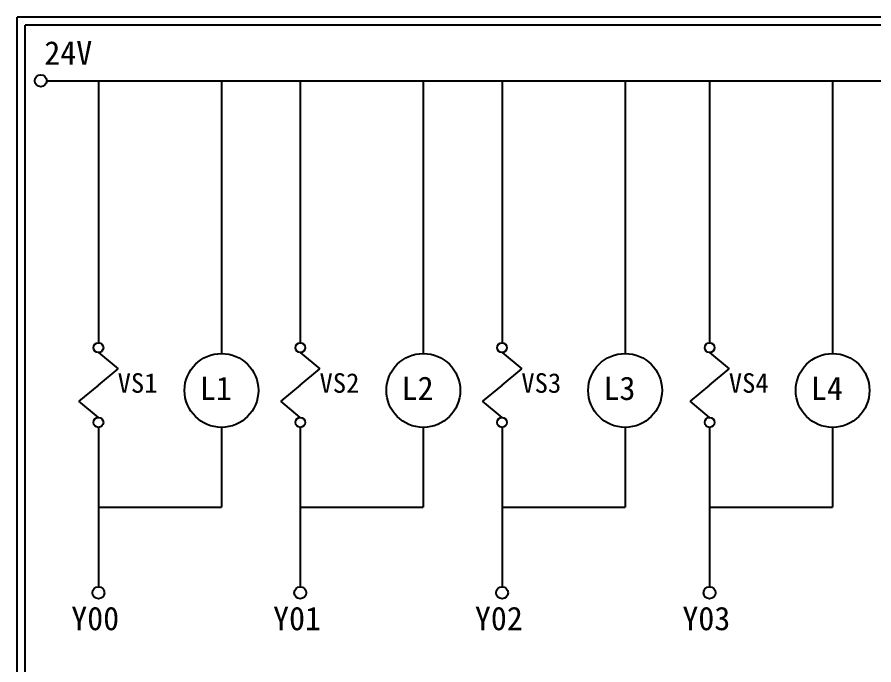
# Model space of a CAD drawing. Extents: x 889 to 1176, y 251 to 455.
# Drawn here: x 889.1 to 1020.5, y 355.8 to 455.2 of the extents above; entities that cross this region are included whole.
import ezdxf

# ---------------------------------------------------------------- set-up
doc = ezdxf.new("R2010")
doc.units = 0
doc.layers.add('圖框層', color=7, linetype='CONTINUOUS')
doc.layers.add('標尺寸層', color=3, linetype='CONTINUOUS')
doc.styles.add('STSL', font='KAIU.TTF')

msp = doc.modelspace()

# ---------------------------------------------------------------- linework, layer by layer
at = {"layer": '圖框層', "color": 7}
for p, q in [((1176.07, 455.16), (889.07, 455.16)), ((889.07, 251.2), (889.07, 455.16)), ((1174.82, 453.91), (890.32, 453.91)), ((890.32, 252.44), (890.32, 453.91))]:
    msp.add_line(p, q, dxfattribs=at)
at = {"layer": '標尺寸層', "color": 7}
for p, q in [((893.61, 445.42), (1171.21, 445.42)), ((901.54, 445.42), (901.54, 405.22)), ((920.41, 445.42), (920.41, 403.59)), ((932.49, 445.42), (932.49, 405.22)), ((951.36, 445.42), (951.36, 403.59)), ((963.44, 445.42), (963.44, 405.22)), ((982.31, 445.42), (982.31, 403.59)), ((995.26, 445.42), (995.26, 405.22)), ((1014.13, 445.42), (1014.13, 403.59)), ((901.54, 403.72), (904.55, 401.23)), ((932.49, 403.72), (935.5, 401.23)), ((963.44, 403.72), (966.45, 401.23)), ((995.26, 403.72), (998.27, 401.23)), ((901.54, 398.74), (904.55, 401.23)), ((932.49, 398.74), (935.5, 401.23)), ((963.44, 398.74), (966.45, 401.23)), ((995.26, 398.74), (998.27, 401.23)), ((901.54, 398.74), (898.54, 396.25)), ((932.49, 398.74), (929.49, 396.25)), ((963.44, 398.74), (960.44, 396.25)), ((995.26, 398.74), (992.26, 396.25)), ((901.54, 393.76), (898.54, 396.25)), ((932.49, 393.76), (929.49, 396.25)), ((963.44, 393.76), (960.44, 396.25)), ((995.26, 393.76), (992.26, 396.25)), ((901.54, 392.26), (901.54, 367.81)), ((920.41, 392.26), (920.41, 380.04)), ((932.49, 392.26), (932.49, 367.81)), ((951.36, 392.26), (951.36, 380.04)), ((963.44, 392.26), (963.44, 367.81)), ((982.31, 392.26), (982.31, 380.04)), ((995.26, 392.26), (995.26, 367.81)), ((1014.13, 392.26), (1014.13, 380.04))]:
    msp.add_line(p, q, dxfattribs=at)
at = {"layer": '標尺寸層'}
for p, q in [((901.54, 380.04), (920.41, 380.04)), ((932.49, 380.04), (951.36, 380.04)), ((963.44, 380.04), (982.31, 380.04)), ((995.26, 380.04), (1014.13, 380.04))]:
    msp.add_line(p, q, dxfattribs=at)
at = {"layer": '標尺寸層', "color": 7}
for centre, radius in [((892.69, 445.42), 0.92), ((901.54, 404.47), 0.751), ((932.49, 404.47), 0.751), ((963.44, 404.47), 0.751), ((995.26, 404.47), 0.751), ((920.41, 397.92), 5.66), ((951.36, 397.92), 5.66), ((982.31, 397.92), 5.66), ((1014.13, 397.92), 5.66), ((901.54, 393.01), 0.751), ((932.49, 393.01), 0.751), ((963.44, 393.01), 0.751), ((995.26, 393.01), 0.751), ((901.54, 366.89), 0.92), ((932.49, 366.89), 0.92), ((963.44, 366.89), 0.92), ((995.26, 366.89), 0.92)]:
    msp.add_circle(centre, radius, dxfattribs=at)

# ---------------------------------------------------------------- texts
at = {"layer": '圖框層', "color": 4, "style": 'STSL'}
for s, height, p in [('24V', 3.6, (893.24, 447.88)), ('VS1', 3, (904.48, 397.56)), ('L1', 3.6, (917.09, 396.45)), ('VS2', 3, (935.44, 397.56)), ('L2', 3.6, (948.04, 396.45)), ('VS3', 3, (966.39, 397.56)), ('L3', 3.6, (978.99, 396.45)), ('VS4', 3, (998.21, 397.56)), ('L4', 3.6, (1010.81, 396.45)), ('Y00', 3.6, (897.37, 361.15)), ('Y01', 3.6, (928.32, 361.15)), ('Y02', 3.6, (959.27, 361.15)), ('Y03', 3.6, (991.09, 361.15))]:
    msp.add_text(s, height=height, dxfattribs=at).set_placement(p)

doc.saveas('drawing.dxf')
